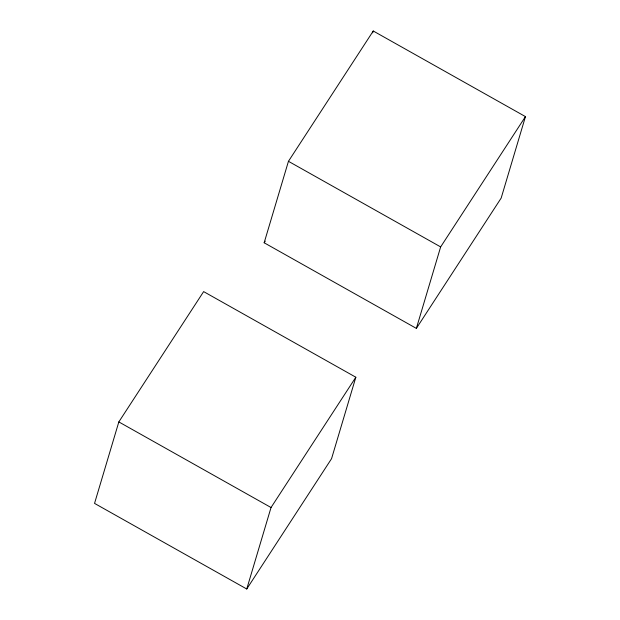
<?xml version="1.0" encoding="UTF-8"?>
<svg xmlns="http://www.w3.org/2000/svg" width="620" height="620" viewBox="0 0 620 620"><rect width="100%" height="100%" fill="white"/><g stroke="black" fill="none" stroke-linecap="round" stroke-linejoin="round"><path stroke-width="0.93" d="M118.831 421.918L94.542 503.393L246.745 589L331.553 458.692L355.841 377.224L203.639 291.609L118.831 421.918L271.033 507.524L246.745 589M264.159 242.776L288.447 161.308L373.256 31L525.458 116.607L501.169 198.082L416.361 328.391L264.159 242.776L265.213 241.157M372.705 32.852L373.256 31M416.361 328.391L440.65 246.915L525.458 116.607M271.033 507.524L355.841 377.224M288.447 161.308L440.65 246.915"/></g></svg>
